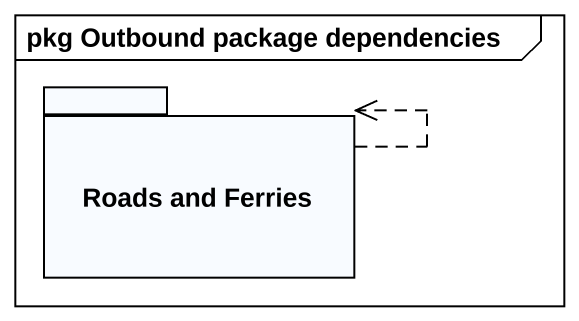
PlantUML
@startuml
mainframe pkg Outbound package dependencies
package "Roads and Ferries" as Roads_and_Ferries {
}
Roads_and_Ferries ..> Roads_and_Ferries
@enduml
